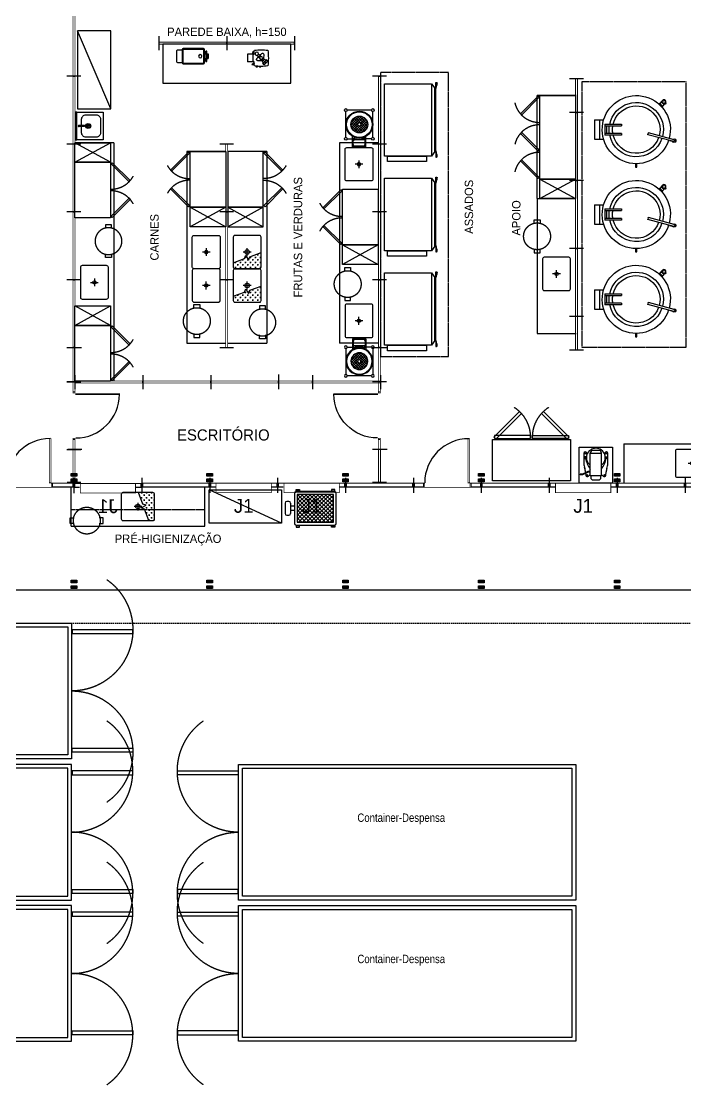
# Model space of a CAD drawing. Header units: millimetres. Extents: x -18806 to 201070, y -25046 to 92854.
# Drawn here: x -4263 to 7676, y 57665 to 76770 of the extents above; entities that cross this region are included whole.
import ezdxf
from ezdxf.enums import TextEntityAlignment as Align

# ---------------------------------------------------------------- set-up
doc = ezdxf.new("R2010")
doc.units = ezdxf.units.MM
doc.header["$LTSCALE"] = 50
for name, pattern in [('DASHED', [0.75, 0.5, -0.25]), ('HIDDEN', [0.375, 0.25, -0.125]), ('HIDDEN2', [0.1875, 0.125, -0.0625])]:
    doc.linetypes.add(name, pattern=pattern)
for name, color, linetype in [('LAYA', 8, 'Continuous'), ('LAYC', 4, 'Continuous'), ('PILARES', 5, 'Continuous'), ('SOB', 8, 'HIDDEN2'), ('TEXTO', 7, 'Continuous'), ('TEXTO_LEGENDA', 7, 'Continuous')]:
    doc.layers.add(name, color=color, linetype=linetype)
doc.styles.add('2', font='stylu.ttf', dxfattribs={"height": 0.35})
doc.styles.add('3', font='stylu.ttf', dxfattribs={"height": 0.6})
doc.styles.add('L1', font='txt', dxfattribs={"height": 0.18})
doc.styles.add('Técnica', font='technic_.ttf', dxfattribs={"height": 0.12})

# ---------------------------------------------------------------- blocks, each defined once
blk = doc.blocks.new('pilar')
for p, q in [((-0.05, 0.17), (0.05, 0.17)), ((-0.05, 0.12), (-0.05, 0.17)), ((0.05, 0.12), (-0.05, 0.12)), ((-0.05, 0.07), (0.05, 0.07)), ((-0.05, 0.02), (-0.05, 0.07)), ((0.05, 0.02), (-0.05, 0.02)), ((0.05, 0.17), (0.05, 0.12)), ((0.05, 0.07), (0.05, 0.02))]:
    blk.add_line(p, q)
for points in [[(0.05, 0.12), (-0.05, 0.12), (0.05, 0.17), (-0.05, 0.17)], [(0.05, 0.02), (-0.05, 0.02), (0.05, 0.07), (-0.05, 0.07)]]:
    blk.add_solid(points)
at = {"style": 'L1', "flags": 3}
blk.add_attdef('BLOCO', (0, -0.305), '', height=0.18, dxfattribs=at)
blk = doc.blocks.new('dp11')
at = {"color": 24}
for p, q in [((0, 0.09), (0, -0.18)), ((2.44, 0.09), (2.44, -0.18))]:
    blk.add_line(p, q, dxfattribs=at)
at = {"color": 7, "const_width": 0.014}
for points in [[(0.441, 0.793), (0.441, 0), (0.413, 0), (0.413, 0.793)], [(1.999, 0.793), (1.999, 0), (2.027, 0), (2.027, 0.793)], [(0.406, -0.007), (0.385, -0.007), (0.385, -0.083), (0.406, -0.083)], [(2.034, -0.007), (2.055, -0.007), (2.055, -0.083), (2.034, -0.083)]]:
    blk.add_lwpolyline(points, close=True, dxfattribs=at)
at = {"color": 3, "const_width": 0.014}
for points in [[(0.376, -0.007), (0, -0.007)], [(2.064, -0.007), (2.44, -0.007)]]:
    blk.add_lwpolyline(points, dxfattribs=at)
at = {"color": 170, "const_width": 0.026}
for points in [[(0.376, -0.077), (0.013, -0.077), (0.013, -0.016)], [(2.064, -0.077), (2.427, -0.077), (2.427, -0.016)]]:
    blk.add_lwpolyline(points, dxfattribs=at)
at = {"color": 7, "const_width": 0.014}
blk.add_lwpolyline([(0.406, -0.083), (2.034, -0.083)], dxfattribs=at)
at = {"color": 7}
for centre, start, end in [((0.427, 0), 0, 90), ((2.013, 0), 90, 180)]:
    blk.add_arc(centre, 0.793, start, end, dxfattribs=at)
at = {"style": 'L1', "flags": 3}
blk.add_attdef('BLOCO', (0, 0.915), '', height=0.18, dxfattribs=at)
blk = doc.blocks.new('j11')
at = {"color": 24}
for p, q in [((0, 0.09), (0, -0.18)), ((1.22, 0.09), (1.22, -0.18))]:
    blk.add_line(p, q, dxfattribs=at)
at = {"color": 3, "const_width": 0.014}
blk.add_lwpolyline([(0, -0.007), (1.22, -0.007)], dxfattribs=at)
at = {"color": 170, "const_width": 0.026}
for points in [[(0.013, -0.016), (0.013, -0.077), (0.105, -0.077)], [(1.115, -0.077), (1.207, -0.077), (1.207, -0.016)]]:
    blk.add_lwpolyline(points, dxfattribs=at)
at = {"color": 7, "const_width": 0.014}
blk.add_lwpolyline([(0.113, -0.016), (0.113, -0.177), (1.107, -0.177), (1.107, -0.016)], dxfattribs=at)
at = {"color": 7, "style": '2'}
blk.add_text('J1', height=0.25, dxfattribs=at).set_placement((0.61, -0.415), align=Align.MIDDLE)
at = {"style": 'L1', "flags": 3}
blk.add_attdef('BLOCO', (0, 0.199), '', height=0.18, dxfattribs=at)
blk = doc.blocks.new('f11')
at = {"color": 24}
for p, q in [((0, 0.09), (0, -0.18)), ((1.22, 0.09), (1.22, -0.18))]:
    blk.add_line(p, q, dxfattribs=at)
at = {"color": 3, "const_width": 0.014}
blk.add_lwpolyline([(0, -0.007), (1.22, -0.007)], dxfattribs=at)
at = {"color": 170, "const_width": 0.026}
blk.add_lwpolyline([(0.013, -0.016), (0.013, -0.077), (1.207, -0.077), (1.207, -0.016)], dxfattribs=at)
at = {"style": 'L1', "flags": 3}
blk.add_attdef('BLOCO', (0, 0.224), '', height=0.18, dxfattribs=at)
blk = doc.blocks.new('CAGLS300')
at = {"layer": 'LAYA'}
for p, q in [((-0.101, 0.566), (0.101, 0.566)), ((-0.101, 0.566), (-0.101, 0.265)), ((-0.071, 0.566), (-0.071, 0.265)), ((-0.071, 0.535), (0.071, 0.535)), ((0.071, 0.265), (0.071, 0.566)), ((0.101, 0.265), (0.101, 0.566)), ((-0.101, 0.265), (-0.071, 0.265)), ((0.071, 0.265), (0.101, 0.265)), ((0.612, 0.012), (0.673, 0.012)), ((0.673, 0.012), (0.673, -0.012)), ((0.673, -0.012), (0.612, -0.012)), ((0.181, -0.683), (0.056, -0.219)), ((0.061, -0.212), (0.083, -0.205)), ((0.215, -0.674), (0.091, -0.209)), ((-0.51, -0.461), (-0.47, -0.42)), ((-0.499, -0.496), (-0.499, -0.496)), ((-0.479, -0.528), (-0.478, -0.528)), ((-0.468, -0.538), (-0.478, -0.528)), ((-0.473, -0.418), (-0.431, -0.459)), ((-0.472, -0.415), (-0.461, -0.403)), ((-0.472, -0.418), (-0.423, -0.468)), ((-0.47, -0.42), (-0.47, -0.42)), ((-0.456, -0.526), (-0.468, -0.538)), ((-0.467, -0.515), (-0.465, -0.517)), ((-0.46, -0.521), (-0.466, -0.516)), ((-0.466, -0.516), (-0.456, -0.526)), ((-0.463, -0.508), (-0.423, -0.468)), ((-0.431, -0.459), (-0.427, -0.463)), ((-0.423, -0.468), (-0.42, -0.47)), ((-0.418, -0.47), (-0.406, -0.458)), ((-0.406, -0.456), (-0.406, -0.456)), ((0.195, -0.597), (0.215, -0.67))]:
    blk.add_line(p, q, dxfattribs=at)
for radius in [0.0373, 0.028]:
    blk.add_circle((-0.499, -0.496), radius, dxfattribs=at)
for centre, radius, start, end in [((0, 0), 0.488, 101.9253, 284.7297), ((0, 0), 0.426, 103.6775, 284.6907), ((0, -0.113), 0.601, 89.9993, 96.7414), ((0, -0.098), 0.525, 89.999, 97.722), ((0, -0.113), 0.601, 83.2586, 90.0007), ((0, -0.098), 0.525, 82.278, 90.001), ((0, 0), 0.488, 288.9662, 78.0747), ((0, 0), 0.426, 289.5397, 76.3225), ((0.062, -0.218), 0.00622, 106.1233, 195), ((0.085, -0.211), 0.00622, 15, 106.1233), ((-0.471, -0.417), 0.00186, 138.3665, 225), ((-0.419, -0.469), 0.00186, 225, 315), ((0.199, -0.68), 0.0311, 141.8699, 70.9442), ((0.198, -0.678), 0.018, 196.9749, 16.9749)]:
    blk.add_arc(centre, radius, start, end, dxfattribs=at)
at = {"layer": 'LAYC'}
for p, q in [((-0.174, 0.754), (0.174, 0.754)), ((-0.174, 0.754), (-0.174, 0.587)), ((-0.174, 0.661), (0.174, 0.661)), ((0.174, 0.754), (0.174, 0.585))]:
    blk.add_line(p, q, dxfattribs=at)
blk.add_arc((0, 0), 0.612, 288.1599, 284.7846, dxfattribs=at)
blk = doc.blocks.new('FCAPITAL_02')
at = {"layer": 'LAYA'}
for p, q in [((-1.043, 1.409), (-1.043, 1.409)), ((-1.018, 1.334), (-1.018, 1.416)), ((-1.018, 1.334), (-1.018, 1.416)), ((-1, 1.316), (-0.94, 1.4)), ((-1.013, 1.307), (-1.028, 1.322)), ((-1.013, 1.308), (-1.028, 1.322)), ((-1.02, 1.296), (-1.02, 0.2)), ((-1.008, 1.313), (-1.011, 1.316)), ((-1.008, 1.313), (-1.011, 1.316)), ((-1, 1.32), (-1, 1.32)), ((-1, 1.316), (-1, 1.316)), ((-1, 1.316), (-1, 0.18)), ((-1.013, 0.193), (-1.028, 0.178)), ((-1.013, 0.192), (-1.028, 0.178)), ((-1.043, 0.091), (-1.043, 0.091)), ((-1.018, 0.166), (-1.018, 0.084)), ((-1.018, 0.166), (-1.018, 0.084)), ((-1.008, 0.187), (-1.011, 0.184)), ((-1.008, 0.187), (-1.011, 0.184)), ((-0.94, 0.1), (-1, 0.18)), ((-1, 0.18), (-1, 0.18))]:
    blk.add_line(p, q, dxfattribs=at)
for centre, radius, start, end in [((-0.783, 1.41), 0.26, 180.3422, 199.6568), ((-0.783, 1.41), 0.26, 180.3429, 199.685), ((-1, 1.296), 0.02, 90, 180), ((-1, 1.3), 0.02, 144.216, 180), ((-0.992, 1.334), 0.026, 180, 225), ((-0.992, 1.334), 0.0261, 180, 225), ((-1.011, 1.31), 0.0065, 171.8699, 97.9259), ((-1.011, 1.31), 0.00637, 171.8699, 97.9259), ((-1.011, 1.31), 0.0039, 225, 45), ((-1.011, 1.31), 0.00377, 225, 45), ((-1, 1.3), 0.02, 90, 126.7078), ((-1, 0.2), 0.02, 180, 215.784), ((-1.011, 0.19), 0.0065, 262.0741, 188.1301), ((-1.011, 0.19), 0.00637, 262.0741, 188.1301), ((-1.011, 0.19), 0.0039, 315, 135), ((-1.011, 0.19), 0.00377, 315, 135), ((-0.783, 0.09), 0.26, 160.315, 179.6571), ((-0.783, 0.09), 0.26, 160.3432, 179.6578), ((-0.992, 0.166), 0.026, 135, 180), ((-0.992, 0.166), 0.0261, 135, 180), ((-1, 0.2), 0.02, 233.2922, 270)]:
    blk.add_arc(centre, radius, start, end, dxfattribs=at)
at = {"layer": 'LAYA', "extrusion": (0, 0, -1)}
blk.add_ellipse((-1.031, 1.413), major_axis=(-0.0126, -0.0042), ratio=0.470298, dxfattribs=at)
blk.add_ellipse((-1.021, 1.322), major_axis=(-0.00392, -0.00317), ratio=0.807402, start_param=3.480269, end_param=6.017986, dxfattribs=at)
at = {"layer": 'LAYA'}
blk.add_ellipse((-1.031, 0.087), major_axis=(-0.0126, 0.0042), ratio=0.470298, dxfattribs=at)
blk.add_ellipse((-1.021, 0.178), major_axis=(-0.00392, 0.00317), ratio=0.807402, start_param=3.480269, end_param=6.017986, dxfattribs=at)
for points, knots in [([(-1.043, 1.409), (-1.044, 1.411), (-1.039, 1.416), (-1.024, 1.422), (-1.015, 1.417), (-1.027, 1.406), (-1.042, 1.404), (-1.043, 1.409)], [0, 0, 0, 0, 1.509909, 1.509909, 3.946861, 3.946861, 6.283185, 6.283185, 6.283185, 6.283185]), ([(-1.043, 1.409), (-1.044, 1.412), (-1.038, 1.417), (-1.023, 1.421), (-1.017, 1.419), (-1.02, 1.411), (-1.028, 1.406), (-1.039, 1.405), (-1.043, 1.407), (-1.043, 1.409)], [0, 0, 0, 0, 1.736598, 1.736598, 3.473195, 3.473195, 5.209793, 5.209793, 6.283185, 6.283185, 6.283185, 6.283185]), ([(-1.016, 1.323), (-1.016, 1.321), (-1.017, 1.318), (-1.021, 1.317), (-1.022, 1.317), (-1.023, 1.317)], [0.566228, 0.566228, 0.566228, 0.566228, 1.894759, 1.894759, 2.700855, 2.700855, 2.700855, 2.700855]), ([(-1.016, 1.323), (-1.016, 1.321), (-1.017, 1.318), (-1.021, 1.317), (-1.022, 1.317), (-1.023, 1.318)], [0.503032, 0.503032, 0.503032, 0.503032, 1.962115, 1.962115, 2.77188, 2.77188, 2.77188, 2.77188]), ([(-1.043, 0.091), (-1.044, 0.089), (-1.039, 0.084), (-1.024, 0.078), (-1.015, 0.083), (-1.027, 0.094), (-1.042, 0.096), (-1.043, 0.091)], [0, 0, 0, 0, 1.509909, 1.509909, 3.946861, 3.946861, 6.283185, 6.283185, 6.283185, 6.283185]), ([(-1.043, 0.091), (-1.044, 0.088), (-1.038, 0.083), (-1.023, 0.079), (-1.017, 0.081), (-1.02, 0.089), (-1.028, 0.094), (-1.039, 0.095), (-1.043, 0.093), (-1.043, 0.091)], [0, 0, 0, 0, 1.736598, 1.736598, 3.473195, 3.473195, 5.209793, 5.209793, 6.283185, 6.283185, 6.283185, 6.283185]), ([(-1.016, 0.177), (-1.016, 0.179), (-1.017, 0.182), (-1.021, 0.183), (-1.022, 0.183), (-1.023, 0.183)], [0.566228, 0.566228, 0.566228, 0.566228, 1.894759, 1.894759, 2.700855, 2.700855, 2.700855, 2.700855]), ([(-1.016, 0.177), (-1.016, 0.179), (-1.017, 0.182), (-1.021, 0.183), (-1.022, 0.183), (-1.023, 0.182)], [0.503032, 0.503032, 0.503032, 0.503032, 1.962115, 1.962115, 2.77188, 2.77188, 2.77188, 2.77188])]:
    blk.add_open_spline(points, degree=3, knots=knots, dxfattribs=at)
at = {"layer": 'LAYC'}
for points in [[(-0.94, 1.4), (-0.1, 1.4), (-0.1, 0.1), (-0.94, 0.1)], [(-0.85, 1.5), (-0.15, 1.5), (-0.15, 1.4), (-0.85, 1.4)]]:
    blk.add_lwpolyline(points, close=True, dxfattribs=at)
blk = doc.blocks.new('MDB')
at = {"layer": 'LAYA'}
for p, q in [((0.012, 0.497), (-0.144, 0.335)), ((-0.039, 0.49), (-0.139, 0.386)), ((0.05, 0.491), (-0.136, 0.297)), ((-0.131, 0.408), (0.074, 0.21)), ((0.082, 0.477), (-0.122, 0.267)), ((-0.114, 0.436), (-0.026, 0.352)), ((-0.092, 0.46), (-0.007, 0.378)), ((0.129, 0.435), (-0.078, 0.221)), ((-0.066, 0.478), (0.142, 0.277)), ((0.146, 0.407), (-0.049, 0.205)), ((-0.034, 0.491), (0.154, 0.31)), ((0.006, 0.497), (0.158, 0.35)), ((0.108, 0.459), (0.024, 0.372)), ((0.063, 0.486), (0.146, 0.406)), ((-0.144, 0.333), (-0.001, 0.195)), ((-0.141, 0.375), (0.041, 0.198)), ((-0.123, 0.269), (-0.065, 0.213)), ((-0.018, 0.329), (-0.102, 0.241)), ((0.156, 0.372), (-0.014, 0.196)), ((0.007, 0.32), (0.102, 0.228)), ((0.157, 0.327), (0.031, 0.196)), ((0.032, 0.339), (0.124, 0.25)), ((-0.1, 0.082), (-0.115, 0.082)), ((-0.1, 0.065), (-0.115, 0.065)), ((-0.109, -0.038), (-0.109, 0.065)), ((-0.103, -0.038), (-0.103, 0.065)), ((-0.1, 0.097), (-0.1, 0.055)), ((-0.098, 0.055), (-0.1, 0.055)), ((-0.098, 0.097), (-0.098, 0.055)), ((0.103, 0.077), (-0.097, 0.077)), ((0.103, 0.071), (-0.097, 0.071)), ((-0.085, 0.122), (-0.085, 0.1)), ((0.093, 0.12), (0.093, 0.103)), ((0.103, 0.099), (0.103, 0.056)), ((0.105, 0.056), (0.103, 0.056)), ((0.105, 0.099), (0.105, 0.056)), ((0.122, 0.082), (0.105, 0.082)), ((0.123, 0.065), (0.105, 0.065)), ((0.11, -0.038), (0.11, 0.065)), ((0.116, -0.038), (0.116, 0.065)), ((-0.115, -0.015), (-0.109, -0.015)), ((-0.109, -0.032), (-0.115, -0.032)), ((-0.103, -0.015), (-0.102, -0.015)), ((-0.102, -0.032), (-0.103, -0.032)), ((-0.099, -0.03), (-0.099, -0.017)), ((0.104, -0.044), (-0.097, -0.044)), ((0.104, -0.05), (-0.097, -0.05)), ((0.107, -0.028), (0.106, -0.016)), ((0.11, -0.013), (0.109, -0.013)), ((0.109, -0.03), (0.11, -0.03)), ((0.122, -0.013), (0.116, -0.013)), ((0.116, -0.03), (0.122, -0.03))]:
    blk.add_line(p, q, dxfattribs=at)
for centre, radius in [((0.007, 0.346), 0.23), ((0.007, 0.346), 0.151), ((0.004, 0.35), 0.0303)]:
    blk.add_circle(centre, radius, dxfattribs=at)
for centre, radius, start, end in [((-0.094, 0.097), 0.00605, 69.1659, 180.4896), ((-0.094, 0.097), 0.00363, 69.1659, 180.4896), ((0.001, 0.346), 0.263, 249.1659, 291.8133), ((0.001, 0.346), 0.26, 249.1659, 291.8133), ((0.099, 0.099), 0.00605, 0.4896, 111.8133), ((0.099, 0.099), 0.00605, 0.4896, 111.8133), ((0.099, 0.099), 0.00363, 0.4896, 111.8133), ((-0.097, -0.038), 0.0121, 180.4896, 270), ((-0.097, -0.038), 0.0061, 180.4896, 270), ((-0.102, -0.017), 0.00242, 0.4896, 90.4896), ((-0.102, -0.03), 0.00242, 270.4896, 0.4896), ((0.104, -0.038), 0.0121, 270, 0.4896), ((0.104, -0.038), 0.0061, 270, 0.4896), ((0.109, -0.016), 0.00242, 90.4896, 180.4896), ((0.109, -0.028), 0.00242, 180.4896, 270.4896)]:
    blk.add_arc(centre, radius, start, end, dxfattribs=at)
at = {"layer": 'LAYC'}
for p, q in [((-0.237, 0.117), (-0.237, 0.582)), ((0.225, 0.607), (-0.212, 0.607)), ((0.25, 0.117), (0.25, 0.582)), ((-0.212, 0.092), (-0.117, 0.092)), ((0.225, 0.092), (0.125, 0.092)), ((0.125, -0.059), (-0.117, -0.059))]:
    blk.add_line(p, q, dxfattribs=at)
at = {"layer": 'LAYC', "color": 8}
for p, q in [((-0.117, -0.059), (-0.117, 0.138)), ((-0.115, -0.059), (-0.115, 0.137)), ((0.123, -0.059), (0.123, 0.133)), ((0.125, -0.059), (0.125, 0.134)), ((0.125, -0.059), (0.125, 0.134))]:
    blk.add_line(p, q, dxfattribs=at)
at = {"layer": 'LAYC'}
for centre, radius in [((-0.237, 0.607), 0.025), ((0.007, 0.346), 0.242), ((0.25, 0.607), 0.025), ((-0.237, 0.092), 0.025), ((0.25, 0.092), 0.025)]:
    blk.add_circle(centre, radius, dxfattribs=at)
blk = doc.blocks.new('60')
at = {"layer": 'LAYA'}
for p, q in [((-0.07, -0.35), (0.07, -0.35)), ((0, -0.42), (0, -0.28))]:
    blk.add_line(p, q, dxfattribs=at)
blk.add_circle((0, -0.35), 0.03, dxfattribs=at)
at = {"layer": 'LAYC'}
blk.add_lwpolyline([(-0.27, -0.6), (0.27, -0.6, 0.414214), (0.3, -0.57), (0.3, -0.13, 0.414214), (0.27, -0.1), (-0.27, -0.1, 0.414214), (-0.3, -0.13), (-0.3, -0.57, 0.414214)], format="xyb", close=True, dxfattribs=at)
blk = doc.blocks.new('60-E')
at = {"layer": 'LAYA'}
h = blk.add_hatch(dxfattribs=at)
h.set_pattern_fill('CROSS', color=256, scale=0.18, style=0)
h.set_pattern_definition([(0, (-1.060104, -0.35), (0.045, 0.045), [0.0225, -0.0675]), (90, (-1.048854, -0.36125), (-0.045, 0.045), [0.0225, -0.0675])])
h.paths.add_polyline_path([(-0.146, -0.374), (-0.058, -0.326), (-0.119, -0.304), (-0.193, -0.1), (-0.282, -0.1, 0.414214), (-0.312, -0.13), (-0.312, -0.57, 0.414214), (-0.282, -0.6), (-0.011, -0.6), (-0.085, -0.396)])
at = {"layer": 'LAYA', "linetype": 'Continuous'}
for p, q in [((-0.07, -0.35), (0.07, -0.35)), ((0, -0.42), (0, -0.28))]:
    blk.add_line(p, q, dxfattribs=at)
at = {"layer": 'LAYA'}
blk.add_lwpolyline([(-0.193, -0.1), (-0.119, -0.304), (-0.058, -0.326), (-0.146, -0.374), (-0.085, -0.396), (-0.011, -0.6)], dxfattribs=at)
blk.add_circle((0, -0.35), 0.04, dxfattribs=at)
at = {"layer": 'LAYC'}
blk.add_lwpolyline([(-0.27, -0.6), (0.27, -0.6, 0.414214), (0.3, -0.57), (0.3, -0.13, 0.414214), (0.27, -0.1), (-0.27, -0.1, 0.414214), (-0.3, -0.13), (-0.3, -0.57, 0.414214)], format="xyb", close=True, dxfattribs=at)
blk = doc.blocks.new('Car80li')
at = {"layer": 'SOB'}
for points in [[(-0.225, 0.053), (-0.296, 0.053), (-0.296, -0.053), (-0.225, -0.053)], [(0.225, 0.053), (0.296, 0.053), (0.296, -0.053), (0.225, -0.053)]]:
    blk.add_lwpolyline(points, dxfattribs=at)
blk.add_circle((0, 0), 0.241, dxfattribs=at)
blk = doc.blocks.new('if11')
at = {"color": 24}
for p, q in [((0, -0.125), (0, 0.125)), ((1.22, -0.125), (1.22, 0.125))]:
    blk.add_line(p, q, dxfattribs=at)
at = {"color": 3, "const_width": 0.014}
blk.add_lwpolyline([(1.22, 0.018), (0, 0.018)], dxfattribs=at)
at = {"color": 24, "const_width": 0.014}
blk.add_lwpolyline([(0.007, 0.008), (0.007, -0.018), (1.213, -0.018), (1.213, 0.011)], dxfattribs=at)
at = {"style": 'L1', "flags": 3}
blk.add_attdef('BLOCO', (0, 0.305), '', height=0.18, dxfattribs=at)
blk = doc.blocks.new('Lav')
at = {"layer": 'LAYA'}
for p, q in [((-0.03, -0.24), (0.03, -0.24)), ((0, -0.27), (0, -0.21))]:
    blk.add_line(p, q, dxfattribs=at)
blk.add_lwpolyline([(0.007, -0.12), (0.123, -0.12, -0.414214), (0.2, -0.197), (0.2, -0.383, -0.414214), (0.123, -0.46), (-0.123, -0.46, -0.414214), (-0.2, -0.383), (-0.2, -0.197, -0.414214), (-0.123, -0.12), (-0.007, -0.12)], format="xyb", dxfattribs=at)
blk.add_lwpolyline([(-0.006, -0.17, 1), (0.006, -0.17), (0.006, -0.07, 1), (-0.006, -0.07)], format="xyb", close=True, dxfattribs=at)
for radius in [0.045, 0.03]:
    blk.add_circle((0, -0.24), radius, dxfattribs=at)
blk.add_arc((0, -0.07), 0.011, 303.0557, 236.9443, dxfattribs=at)
at = {"layer": 'LAYC'}
for points in [[(-0.25, -0.035), (0.25, -0.035), (0.25, -0.01), (-0.25, -0.01)], [(-0.25, -0.51), (-0.25, -0.01), (0.25, -0.01), (0.25, -0.51)]]:
    blk.add_lwpolyline(points, close=True, dxfattribs=at)
blk = doc.blocks.new('BATEDEIRA_20')
at = {"layer": 'LAYA'}
for p, q in [((0.119, -0.14), (0.114, -0.203)), ((0.208, -0.127), (0.198, -0.137)), ((0.208, -0.127), (0.198, -0.137)), ((0.198, -0.137), (0.198, -0.144)), ((0.208, -0.098), (0.208, -0.127)), ((0.352, -0.06), (0.246, -0.06)), ((0.391, -0.127), (0.391, -0.098)), ((0.4, -0.137), (0.391, -0.127)), ((0.391, -0.127), (0.4, -0.137)), ((0.4, -0.144), (0.4, -0.137)), ((0.44, -0.199), (0.536, -0.151)), ((0.442, -0.209), (0.539, -0.161)), ((0.482, -0.178), (0.479, -0.14)), ((0.484, -0.203), (0.482, -0.178)), ((0.484, -0.203), (0.483, -0.189)), ((0.536, -0.151), (0.578, -0.151)), ((0.539, -0.161), (0.536, -0.151)), ((0.539, -0.161), (0.578, -0.161)), ((0.578, -0.161), (0.578, -0.151)), ((0.082, -0.372), (0.082, -0.534)), ((0.103, -0.262), (0.095, -0.289)), ((0.4, -0.199), (0.44, -0.199)), ((0.4, -0.209), (0.442, -0.209)), ((0.442, -0.209), (0.44, -0.199)), ((0.504, -0.289), (0.496, -0.262)), ((0.496, -0.262), (0.504, -0.289)), ((0.516, -0.534), (0.516, -0.372)), ((0.135, -0.539), (0.139, -0.513)), ((0.139, -0.513), (0.135, -0.539)), ((0.4, -0.541), (0.198, -0.541)), ((0.459, -0.513), (0.463, -0.539)), ((0.459, -0.513), (0.463, -0.539))]:
    blk.add_line(p, q, dxfattribs=at)
for points in [[(0.131, -0.474), (0.102, -0.474), (0.102, -0.445), (0.131, -0.445)], [(0.468, -0.474), (0.497, -0.474), (0.497, -0.445), (0.468, -0.445)]]:
    blk.add_lwpolyline(points, close=True, dxfattribs=at)
for centre in [(0.145, -0.144), (0.453, -0.144), (0.109, -0.534), (0.489, -0.534)]:
    blk.add_circle(centre, 0.00963, dxfattribs=at)
for centre, radius, start, end in [((0.145, -0.144), 0.0266, 40.1184, 170.4727), ((0.202, -0.096), 0.0481, 220.1184, 264.673), ((0.246, -0.098), 0.0385, 90, 180), ((0.352, -0.098), 0.0385, 0, 90), ((0.396, -0.096), 0.0481, 275.327, 319.8816), ((0.453, -0.144), 0.0266, 9.5273, 139.8816), ((0.371, -0.372), 0.289, 163.3008, 180), ((-0.174, -0.179), 0.289, 343.3008, 355.2364), ((-0.174, -0.179), 0.289, 343.3008, 355.2364), ((0.613, -0.559), 0.515, 143.716, 167.2529), ((0.299, -0.459), 0.169, 126.8699, 53.1301), ((-0.015, -0.559), 0.515, 12.7471, 36.284), ((0.772, -0.179), 0.289, 184.7636, 196.6992), ((0.227, -0.372), 0.289, 0, 16.6992), ((0.109, -0.534), 0.0265, 180, 350.356), ((0.109, -0.534), 0.0265, 180, 350.356), ((0.299, -0.459), 0.169, 198.5688, 341.4312), ((0.489, -0.534), 0.0265, 189.644, 0), ((0.489, -0.534), 0.0265, 189.644, 0)]:
    blk.add_arc(centre, radius, start, end, dxfattribs=at)
at = {"layer": 'LAYC'}
for p, q in [((0.198, -0.137), (0.198, -0.541)), ((0.4, -0.137), (0.198, -0.137)), ((0.4, -0.137), (0.4, -0.541)), ((0.246, -0.589), (0.352, -0.589))]:
    blk.add_line(p, q, dxfattribs=at)
blk.add_lwpolyline([(0, 0), (0.6, 0), (0.6, -0.65), (0, -0.65)], close=True, dxfattribs=at)
for centre, start, end in [((0.246, -0.541), 180, 270), ((0.352, -0.541), 270, 0)]:
    blk.add_arc(centre, 0.0481, start, end, dxfattribs=at)
blk = doc.blocks.new('RV-4')
at = {"layer": 'LAYA', "linetype": 'DASHED', "ltscale": 0.25}
for points in [[(0.11, -0.803), (0.569, -1.263), (0.534, -1.298), (0.075, -0.839)], [(1.39, -0.803), (0.931, -1.263), (0.966, -1.298), (1.425, -0.839)]]:
    blk.add_lwpolyline(points, close=True, dxfattribs=at)
for centre, start, end in [((0.11, -0.839), 301.8737, 2.25), ((1.39, -0.839), 177.75, 238.1263)]:
    blk.add_arc(centre, 0.625, start, end, dxfattribs=at)
at = {"layer": 'LAYC'}
for p, q in [((0.132, -0.814), (0.132, -0.794)), ((0.688, -0.814), (0.688, -0.794)), ((0.812, -0.814), (0.812, -0.794)), ((1.368, -0.814), (1.368, -0.794))]:
    blk.add_line(p, q, dxfattribs=at)
for points in [[(0.05, -0.794), (0.05, -0.054), (1.45, -0.054), (1.45, -0.794)], [(0.085, -0.814), (0.735, -0.814), (0.735, -0.864), (0.085, -0.864)], [(1.415, -0.814), (0.765, -0.814), (0.765, -0.864), (1.415, -0.864)]]:
    blk.add_lwpolyline(points, close=True, dxfattribs=at)
blk = doc.blocks.new('BAL300')
at = {"layer": 'LAYA'}
h = blk.add_hatch(dxfattribs=at)
h.set_pattern_fill('ANSI37', color=256, scale=0.4, style=0)
h.set_pattern_definition([(45, (-167.17272, -98.54096), (-0.035355339, 0.035355339), []), (135, (-167.17272, -98.54096), (-0.035355339, -0.035355339), [])])
h.paths.add_polyline_path([(0.25, -0.917), (0.25, -0.267), (-0.25, -0.267), (-0.25, -0.917)])
for points in [[(-0.315, -0.245), (-0.34, -0.245), (-0.34, -0.305), (-0.315, -0.305)], [(0.315, -0.245), (0.34, -0.245), (0.34, -0.305), (0.315, -0.305)], [(-0.315, -0.939), (-0.34, -0.939), (-0.34, -0.879), (-0.315, -0.879)], [(0.315, -0.939), (0.34, -0.939), (0.34, -0.879), (0.315, -0.879)]]:
    blk.add_lwpolyline(points, close=True)
for p, q in [((0.25, -0.267), (-0.25, -0.267)), ((-0.25, -0.267), (-0.25, -0.917)), ((0.25, -0.917), (0.25, -0.267)), ((-0.25, -0.917), (0.25, -0.917))]:
    blk.add_line(p, q, dxfattribs=at)
at = {"layer": 'LAYC'}
for p, q in [((-0.125, -0.077), (-0.125, -0.117)), ((0.095, -0.047), (-0.095, -0.047)), ((0.095, -0.147), (-0.095, -0.147)), ((-0.04, -0.217), (-0.04, -0.147)), ((-0.039, -0.217), (-0.039, -0.147)), ((0.039, -0.217), (0.039, -0.147)), ((0.04, -0.217), (0.04, -0.147)), ((0.125, -0.117), (0.125, -0.077)), ((-0.3, -0.247), (-0.3, -0.937)), ((0.27, -0.217), (-0.27, -0.217)), ((0.3, -0.937), (0.3, -0.247)), ((-0.27, -0.967), (0.27, -0.967))]:
    blk.add_line(p, q, dxfattribs=at)
for centre, start, end in [((-0.095, -0.077), 90, 180), ((-0.095, -0.117), 180, 270), ((0.095, -0.077), 0, 90), ((0.095, -0.117), 270, 0), ((-0.27, -0.247), 90, 180), ((0.27, -0.247), 0, 90), ((-0.27, -0.937), 180, 270), ((0.27, -0.937), 270, 0)]:
    blk.add_arc(centre, 0.03, start, end, dxfattribs=at)
blk = doc.blocks.new('ip1e1')
at = {"color": 24}
for p, q in [((0, -0.125), (0, 0.125)), ((1.22, -0.125), (1.22, 0.125))]:
    blk.add_line(p, q, dxfattribs=at)
at = {"color": 220, "const_width": 0.014}
blk.add_lwpolyline([(0.233, 0.818), (0.233, 0.032), (0.217, 0.032), (0.217, 0.818)], close=True, dxfattribs=at)
at = {"color": 3, "const_width": 0.014}
for points in [[(0, 0.018), (0.174, 0.018)], [(1.046, 0.018), (1.22, 0.018)]]:
    blk.add_lwpolyline(points, dxfattribs=at)
at = {"color": 24, "const_width": 0.014}
for points in [[(0.174, -0.018), (0.007, -0.018), (0.007, 0.008)], [(1.213, 0.011), (1.213, -0.018)], [(1.213, -0.018), (1.046, -0.018)]]:
    blk.add_lwpolyline(points, dxfattribs=at)
at = {"color": 7, "const_width": 0.014}
for points in [[(0.203, 0.018), (0.203, -0.018), (0.182, -0.018), (0.182, 0.018)], [(1.017, 0.018), (1.017, -0.018), (1.038, -0.018), (1.038, 0.018)]]:
    blk.add_lwpolyline(points, close=True, dxfattribs=at)
at = {"color": 220}
blk.add_arc((0.225, 0.032), 0.786, 0, 90, dxfattribs=at)
at = {"style": 'L1', "flags": 3}
blk.add_attdef('BLOCO', (0, 0.915), '', height=0.18, dxfattribs=at)
blk = doc.blocks.new('p1d1')
at = {"color": 24}
for p, q in [((0, 0.09), (0, -0.18)), ((1.22, 0.09), (1.22, -0.18))]:
    blk.add_line(p, q, dxfattribs=at)
at = {"color": 40, "const_width": 0.014}
blk.add_lwpolyline([(0.982, 0.793), (0.982, 0), (1.01, 0), (1.01, 0.793)], close=True, dxfattribs=at)
at = {"color": 3, "const_width": 0.014}
for points in [[(0, -0.007), (0.173, -0.007)], [(1.047, -0.007), (1.22, -0.007)]]:
    blk.add_lwpolyline(points, dxfattribs=at)
at = {"color": 170, "const_width": 0.026}
for points in [[(0.013, -0.016), (0.013, -0.077), (0.173, -0.077)], [(1.047, -0.077), (1.207, -0.077), (1.207, -0.016)]]:
    blk.add_lwpolyline(points, dxfattribs=at)
at = {"color": 7, "const_width": 0.014}
for points in [[(0.203, -0.007), (0.182, -0.007), (0.182, -0.083), (0.203, -0.083)], [(1.017, -0.007), (1.038, -0.007), (1.038, -0.083), (1.017, -0.083)]]:
    blk.add_lwpolyline(points, close=True, dxfattribs=at)
blk.add_lwpolyline([(0.203, -0.083), (1.017, -0.083)], dxfattribs=at)
at = {"color": 40}
blk.add_arc((0.996, 0), 0.793, 90, 180, dxfattribs=at)
at = {"style": 'L1', "flags": 3}
blk.add_attdef('BLOCO', (0, 0.915), '', height=0.18, dxfattribs=at)
blk = doc.blocks.new('MMC')
at = {"layer": 'LAYA'}
for p, q in [((-0.256, -0.175), (-0.276, -0.175)), ((-0.276, -0.175), (-0.276, -0.26)), ((-0.256, -0.175), (-0.256, -0.125)), ((-0.256, -0.125), (-0.236, -0.125)), ((-0.256, -0.175), (-0.256, -0.26)), ((-0.236, -0.175), (-0.236, -0.125)), ((-0.236, -0.175), (-0.236, -0.26)), ((-0.206, -0.175), (-0.236, -0.175)), ((0.169, -0.09), (-0.191, -0.09)), ((-0.191, -0.09), (-0.191, -0.345)), ((0.169, -0.345), (0.169, -0.09)), ((0.269, -0.1), (0.184, -0.1)), ((0.284, -0.32), (0.284, -0.115)), ((-0.256, -0.26), (-0.276, -0.26)), ((-0.256, -0.31), (-0.256, -0.26)), ((-0.236, -0.31), (-0.256, -0.31)), ((-0.236, -0.31), (-0.236, -0.26)), ((-0.206, -0.26), (-0.236, -0.26)), ((-0.191, -0.345), (0.169, -0.345)), ((0.184, -0.335), (0.269, -0.335))]:
    blk.add_line(p, q, dxfattribs=at)
blk.add_circle((-0.136, -0.218), 0.03, dxfattribs=at)
for centre, start, end in [((0.269, -0.115), 0, 90), ((0.269, -0.32), 270, 0)]:
    blk.add_arc(centre, 0.015, start, end, dxfattribs=at)
at = {"layer": 'LAYC'}
for p, q in [((-0.206, -0.095), (-0.206, -0.175)), ((-0.206, -0.175), (-0.206, -0.26)), ((0.164, -0.075), (-0.186, -0.075)), ((0.184, -0.34), (0.184, -0.095)), ((-0.206, -0.26), (-0.206, -0.34)), ((-0.186, -0.36), (0.164, -0.36))]:
    blk.add_line(p, q, dxfattribs=at)
for centre, start, end in [((-0.186, -0.095), 90, 180), ((0.164, -0.095), 0, 90), ((-0.186, -0.34), 180, 270), ((0.164, -0.34), 270, 0)]:
    blk.add_arc(centre, 0.02, start, end, dxfattribs=at)
blk = doc.blocks.new('ROBOT_COUPE')
at = {"layer": 'LAYA'}
for p, q in [((-0.055, -0.184), (-0.051, -0.258)), ((0.072, -0.262), (-0.021, -0.169)), ((0.039, -0.182), (0.007, -0.191)), ((0.113, -0.125), (0.122, -0.125)), ((0.113, -0.13), (0.122, -0.13)), ((0.136, -0.142), (0.138, -0.156)), ((0.137, -0.157), (0.139, -0.167)), ((0.138, -0.18), (0.234, -0.18)), ((0.141, -0.142), (0.143, -0.156)), ((0.142, -0.18), (0.142, -0.32)), ((0.145, -0.156), (0.146, -0.166)), ((0.234, -0.18), (0.234, -0.32)), ((-0.101, -0.278), (-0.129, -0.306)), ((-0.129, -0.306), (-0.065, -0.37)), ((-0.123, -0.312), (-0.095, -0.284)), ((-0.122, -0.314), (-0.093, -0.285)), ((-0.089, -0.289), (-0.101, -0.278)), ((-0.099, -0.295), (-0.058, -0.271)), ((-0.077, -0.317), (-0.099, -0.295)), ((-0.089, -0.328), (-0.029, -0.269)), ((-0.089, -0.328), (-0.088, -0.33)), ((-0.088, -0.33), (-0.028, -0.27)), ((-0.054, -0.339), (-0.076, -0.318)), ((-0.073, -0.363), (-0.044, -0.334)), ((-0.071, -0.364), (-0.043, -0.336)), ((-0.065, -0.37), (-0.037, -0.342)), ((-0.058, -0.271), (-0.037, -0.249)), ((-0.054, -0.339), (-0.03, -0.299)), ((-0.037, -0.342), (-0.049, -0.33)), ((-0.03, -0.299), (-0.008, -0.277)), ((0.056, -0.296), (-0.018, -0.292)), ((-0.01, -0.223), (0.002, -0.211)), ((0.03, -0.239), (0.002, -0.211)), ((0.01, -0.23), (0.013, -0.226)), ((0.011, -0.231), (0.014, -0.228)), ((0.013, -0.226), (0.014, -0.228)), ((0.018, -0.251), (0.03, -0.239)), ((0.059, -0.202), (0.05, -0.234)), ((0.116, -0.357), (0.115, -0.357)), ((0.118, -0.345), (0.116, -0.345)), ((0.116, -0.348), (0.116, -0.362)), ((0.116, -0.349), (0.116, -0.349)), ((0.116, -0.362), (0.118, -0.362)), ((0.118, -0.338), (0.128, -0.338)), ((0.118, -0.368), (0.118, -0.338)), ((0.118, -0.362), (0.118, -0.345)), ((0.118, -0.349), (0.118, -0.349)), ((0.118, -0.357), (0.118, -0.357)), ((0.157, -0.368), (0.118, -0.368)), ((0.128, -0.338), (0.128, -0.362)), ((0.129, -0.349), (0.128, -0.349)), ((0.129, -0.357), (0.128, -0.357)), ((0.151, -0.362), (0.128, -0.362)), ((0.129, -0.346), (0.13, -0.345)), ((0.129, -0.346), (0.13, -0.347)), ((0.129, -0.346), (0.129, -0.361)), ((0.129, -0.348), (0.13, -0.347)), ((0.129, -0.355), (0.13, -0.356)), ((0.129, -0.357), (0.13, -0.356)), ((0.129, -0.361), (0.13, -0.362)), ((0.137, -0.345), (0.13, -0.345)), ((0.13, -0.347), (0.137, -0.347)), ((0.13, -0.356), (0.137, -0.356)), ((0.13, -0.362), (0.137, -0.362)), ((0.138, -0.346), (0.137, -0.345)), ((0.138, -0.346), (0.137, -0.347)), ((0.138, -0.348), (0.137, -0.347)), ((0.138, -0.355), (0.137, -0.356)), ((0.138, -0.357), (0.137, -0.356)), ((0.138, -0.361), (0.137, -0.362)), ((0.138, -0.32), (0.234, -0.32)), ((0.138, -0.361), (0.138, -0.346)), ((0.14, -0.349), (0.138, -0.349)), ((0.14, -0.357), (0.138, -0.357)), ((0.14, -0.349), (0.14, -0.357)), ((-0.004, -0.4), (-0.004, -0.404)), ((0.026, -0.404), (-0.004, -0.404)), ((-0.002, -0.404), (-0.001, -0.408)), ((0.022, -0.408), (-0.001, -0.408)), ((0.024, -0.404), (0.022, -0.408)), ((0.026, -0.399), (0.026, -0.404)), ((0.056, -0.397), (0.056, -0.404)), ((0.086, -0.404), (0.056, -0.404)), ((0.058, -0.404), (0.059, -0.408)), ((0.082, -0.408), (0.059, -0.408)), ((0.084, -0.404), (0.082, -0.408)), ((0.086, -0.394), (0.086, -0.404))]:
    blk.add_line(p, q, dxfattribs=at)
for centre, radius in [((0.068, -0.173), 0.03), ((-0.009, -0.25), 0.0275)]:
    blk.add_circle(centre, radius, dxfattribs=at)
for centre, radius, start, end in [((-0.035, -0.183), 0.02, 45, 183.0065), ((0.001, -0.192), 0.00525, 315, 135), ((0.122, -0.145), 0.02, 8.3052, 90), ((0.122, -0.145), 0.015, 8.3052, 90), ((0.142, -0.163), 0.00704, 67.5442, 129.0663), ((0.142, -0.162), 0.00646, 240.017, 316.5935), ((-0.017, -0.257), 0.0348, 181.5482, 189.9759), ((-0.017, -0.257), 0.0348, 260.0241, 268.4518), ((0.049, -0.239), 0.00525, 315, 135), ((0.057, -0.276), 0.02, 266.9935, 45), ((0.151, -0.368), 0.00615, 0, 90)]:
    blk.add_arc(centre, radius, start, end, dxfattribs=at)
at = {"layer": 'LAYC'}
for p, q in [((0.138, -0.18), (0.118, -0.18)), ((0.138, -0.18), (0.138, -0.32)), ((0.118, -0.32), (0.138, -0.32))]:
    blk.add_line(p, q, dxfattribs=at)
for centre, radius, start, end in [((0.846, -0.25), 0.985, 171.8288, 188.1712), ((-0.009, -0.825), 0.725, 80.4727, 99.5273), ((-0.864, -0.25), 0.985, 4.0752, 8.1712), ((-0.864, -0.25), 0.985, 351.8288, 355.9248), ((-0.009, 0.325), 0.725, 260.4727, 279.5273)]:
    blk.add_arc(centre, radius, start, end, dxfattribs=at)
blk = doc.blocks.new('CONTAINER')
at = {"layer": 'LAYC'}
for points in [[(0, -6.058), (2.438, -6.058), (2.438, 0), (0, 0)], [(0.119, -6.068), (0.188, -6.068), (0.188, -7.158), (0.119, -7.158)], [(2.319, -6.068), (2.25, -6.068), (2.25, -7.158), (2.319, -7.158)]]:
    blk.add_lwpolyline(points, close=True, dxfattribs=at)
for centre in [(0.119, -6.063), (2.319, -6.063)]:
    blk.add_circle(centre, 0.00323, dxfattribs=at)
at = {"layer": 'SOB'}
blk.add_lwpolyline([(0.069, -5.989), (2.369, -5.989), (2.369, -0.069), (0.069, -0.069)], close=True, dxfattribs=at)
for centre, start, end in [((0.119, -6.058), 215.2133, 0), ((2.319, -6.058), 180, 324.7867)]:
    blk.add_arc(centre, 1.1, start, end, dxfattribs=at)
blk = doc.blocks.new('A$C3B976D25')
at = {"layer": 'LAYC', "xscale": -1, "rotation": 90}
blk.add_blockref('CONTAINER', (0, 0), dxfattribs=at)
at = {"layer": 'LAYC', "rotation": 90}
for p in [(0, -4.976), (0, -7.514)]:
    blk.add_blockref('CONTAINER', p, dxfattribs=at)
at = {"layer": 'TEXTO', "char_height": 0.15, "width": 5.97852, "attachment_point": 2, "style": 'Técnica'}
for insert in [(3.134, -0.883), (3.134, -3.421), (3.134, -5.959)]:
    blk.add_mtext('Container refrigerado', dxfattribs=dict(at, insert=insert))
blk = doc.blocks.new('Rh3mac')
at = {"layer": 'SOB'}
for p, q in [((-0.35, -0.64), (0, 0)), ((0, -0.64), (-0.35, 0))]:
    blk.add_line(p, q, dxfattribs=at)
for points in [[(-1.85, 0), (-0.35, 0), (-0.35, -0.64), (-1.85, -0.64)], [(-0.35, 0), (0, 0), (0, -0.64), (-0.35, -0.64)], [(-1.841, -0.671), (-1.523, -0.989), (-1.502, -0.968), (-1.82, -0.65)], [(-1.172, -0.989), (-0.854, -0.671), (-0.875, -0.65), (-1.193, -0.968)], [(-0.359, -0.671), (-0.677, -0.989), (-0.698, -0.968), (-0.38, -0.65)]]:
    blk.add_lwpolyline(points, close=True, dxfattribs=at)
for centre, start, end in [((-1.82, -0.65), 282.9946, 0), ((-0.875, -0.65), 180, 257.0054), ((-0.381, -0.65), 180, 257.0054)]:
    blk.add_arc(centre, 0.45, start, end, dxfattribs=at)
blk = doc.blocks.new('Rh2mac')
at = {"layer": 'SOB'}
for p, q in [((-0.35, -0.64), (0, 0)), ((-0.35, 0), (0, -0.64))]:
    blk.add_line(p, q, dxfattribs=at)
for points in [[(-1.35, 0), (-0.35, 0), (-0.35, -0.64), (-1.35, -0.64)], [(-0.35, 0), (0, 0), (0, -0.64), (-0.35, -0.64)], [(-1.32, -0.65), (-0.998, -0.972), (-1.019, -0.993), (-1.341, -0.671)], [(-0.38, -0.65), (-0.702, -0.972), (-0.681, -0.993), (-0.359, -0.671)]]:
    blk.add_lwpolyline(points, close=True, dxfattribs=at)
for centre, start, end in [((-1.32, -0.65), 299.0543, 0), ((-0.38, -0.65), 180, 240.9457)]:
    blk.add_arc(centre, 0.455, start, end, dxfattribs=at)

msp = doc.modelspace()

# ---------------------------------------------------------------- linework, layer by layer
at = {"color": 24}
for p, q in [((5837.743, 75738.228), (5587.743, 75738.228)), ((5837.743, 75128.228), (5587.743, 75128.228)), ((5837.743, 71468.228), (5587.743, 71468.228)), ((-3178.766, 70904.433), (-3428.766, 70904.433)), ((2309.615, 70904.433), (2059.615, 70904.433)), ((5837.743, 70858.228), (5587.743, 70858.228)), ((361.062, 70425.605), (361.062, 70175.605)), ((971.062, 70412.433), (971.062, 70162.433)), ((-3191.938, 70294.433), (-3441.938, 70294.433)), ((2296.443, 70294.433), (2046.443, 70294.433)), ((-3177.698, 69074.433), (-3427.698, 69074.433)), ((2310.683, 69074.433), (2060.683, 69074.433)), ((-3190.87, 68482.433), (-3440.87, 68482.433)), ((2297.511, 68482.433), (2047.511, 68482.433))]:
    msp.add_line(p, q, dxfattribs=at)
at = {"color": 1}
msp.add_lwpolyline([(-4016.938, 78928.228), (-18646.938, 78928.228), (-18646.938, 66558.228), (41293.062, 66558.228), (41293.062, 78928.228), (8353.062, 78928.228), (8353.062, 87468.228), (-4016.938, 87468.228)], close=True, dxfattribs=at)
at = {"color": 7, "linetype": 'DASHED'}
msp.add_lwpolyline([(-4616.938, 79028.228), (-18746.938, 79028.228), (-18747.427, 65958.228), (41393.062, 65958.228), (41393.062, 79028.228), (8453.062, 79028.228)], dxfattribs=at)
at = {"color": 3, "const_width": 14}
for points in [[(5694.743, 75128.228), (5694.743, 75738.228)], [(5694.743, 71468.228), (5694.743, 70858.228)], [(-3334.938, 70294.433), (-3334.938, 70922.433)], [(2153.443, 70294.433), (2153.443, 70922.433)], [(971.062, 70269.433), (343.062, 70269.433)], [(-3333.87, 68482.433), (-3333.87, 69092.433)], [(2154.511, 68482.433), (2154.511, 69092.433)]]:
    msp.add_lwpolyline(points, dxfattribs=at)
at = {"color": 24, "const_width": 14}
for points in [[(5704.399, 75731.228), (5730.743, 75731.228), (5730.743, 75135.228), (5701.988, 75135.228)], [(5704.399, 70865.228), (5730.743, 70865.228), (5730.743, 71461.228), (5701.988, 71461.228)], [(-3325.282, 70915.433), (-3298.938, 70915.433), (-3298.938, 70301.433), (-3327.694, 70301.433)], [(2163.099, 70915.433), (2189.443, 70915.433), (2189.443, 70301.433), (2160.687, 70301.433)], [(350.062, 70279.089), (350.062, 70305.433), (964.062, 70305.433), (964.062, 70276.677)], [(-3324.214, 69085.433), (-3297.87, 69085.433), (-3297.87, 68489.433), (-3326.626, 68489.433)], [(2164.167, 69085.433), (2190.511, 69085.433), (2190.511, 68489.433), (2161.755, 68489.433)]]:
    msp.add_lwpolyline(points, dxfattribs=at)
at = {"layer": 'LAYC'}
for p, q in [((5704.399, 75433.228), (5004.399, 75433.228)), ((5004.399, 73583.228), (5004.399, 75433.228)), ((-2598.938, 74588.228), (-3298.938, 74588.228)), ((-2598.938, 74588.228), (-2598.938, 70305.433)), ((1455.062, 74588.228), (1455.062, 70988.228)), ((2155.062, 74588.228), (1455.062, 74588.228)), ((-1289.938, 74428.228), (-1289.938, 70988.228)), ((-589.938, 74428.228), (-1289.938, 74428.228)), ((146.062, 74428.228), (-553.938, 74428.228)), ((146.062, 74428.228), (146.062, 70988.228)), ((5004.399, 73583.228), (5004.399, 71163.228)), ((5004.399, 73583.228), (5694.743, 73583.228)), ((5004.399, 71163.228), (5704.399, 71163.228)), ((-1289.938, 70988.228), (-589.938, 70988.228)), ((-553.938, 70988.228), (146.062, 70988.228)), ((2155.062, 70988.228), (1455.062, 70988.228)), ((6565.917, 69178.228), (9778.999, 69178.228)), ((6565.917, 69178.228), (6565.917, 68471.228)), ((-3366.892, 67701.228), (-3366.892, 68401.228)), ((-966.892, 67701.228), (-966.892, 68401.228)), ((-3366.892, 67701.228), (-966.892, 67701.228))]:
    msp.add_line(p, q, dxfattribs=at)
at = {"layer": 'LAYC', "linetype": 'HIDDEN'}
msp.add_line((-3366.892, 68001.228), (-966.892, 68001.228), dxfattribs=at)
at = {"layer": 'LAYC'}
for points in [[(-2655.499, 75194.803), (-2655.499, 76594.803), (-3255.499, 76594.803), (-3255.499, 75194.803), (-2655.499, 75194.803), (-3255.499, 76594.803)], [(411.935, 67750.254), (-888.065, 67750.254), (-888.065, 68350.254), (411.935, 68350.254), (411.935, 67750.254), (-888.065, 68350.254)]]:
    msp.add_lwpolyline(points, dxfattribs=at)
msp.add_lwpolyline([(-1722.478, 75658.433), (577.522, 75658.433), (577.522, 76358.433), (-1722.478, 76358.433)], close=True, dxfattribs=at)
at = {"layer": 'LAYC', "linetype": 'HIDDEN'}
for points in [[(3411.167, 70748.42), (3411.167, 75848.036), (2191.062, 75848.036), (2191.062, 70747.842)], [(5812.743, 75685.183), (7675.062, 75685.183), (7675.062, 70911.273), (5812.743, 70911.273)]]:
    msp.add_lwpolyline(points, close=True, dxfattribs=at)

# ---------------------------------------------------------------- block references
at = {"color": 7, "yscale": 1000, "zscale": 1000}
for name, p, xscale, rotation in [('if11', (-3316.938, 77004.433), -1000, 90), ('if11', (-572.478, 76376.433), 1000, 180), ('if11', (-572.478, 76376.433), -1000, 180), ('if11', (-3316.938, 74564.433), 1000, 90), ('if11', (2173.062, 74564.433), 1000, 90), ('if11', (5712.743, 75128.228), -1000, 90), ('if11', (-3316.938, 74564.433), -1000, 90), ('if11', (-571.938, 73344.433), 1000, 90), ('if11', (2173.062, 74564.433), -1000, 90), ('if11', (5712.743, 72688.228), 1000, 90), ('if11', (-3316.938, 72124.433), 1000, 90), ('if11', (-571.938, 73344.433), -1000, 90), ('if11', (2173.062, 72124.433), 1000, 90), ('if11', (5712.743, 72688.228), -1000, 90), ('if11', (-3316.938, 72124.433), -1000, 90), ('if11', (-571.938, 70904.433), 1000, 90), ('if11', (2173.062, 72124.433), -1000, 90), ('if11', (-2078.938, 70287.433), 1000, 180), ('if11', (-2078.938, 70287.433), -1000, 180), ('if11', (361.062, 70287.433), 1000, 180), ('if11', (971.062, 70287.433), -1000, 180), ('ip1e1', (-3316.938, 70294.433), 1000, 270), ('ip1e1', (2171.443, 70294.433), -1000, 90)]:
    msp.add_blockref(name, p, dxfattribs=dict(at, xscale=xscale, rotation=rotation))
for name, p, xscale in [('dp11', (-5756.938, 68478.228), 1000), ('p1d1', (2783.062, 68477.84), 1000), ('j11', (-2096.938, 68471.8), -1000), ('f11', (-876.938, 68477.84), -1000), ('j11', (-876.938, 68477.84), 1000), ('j11', (343.062, 68478.228), 1000), ('f11', (1563.062, 68478.228), 1000), ('f11', (4003.062, 68478.228), 1000), ('j11', (5223.062, 68478.228), 1000), ('f11', (6443.062, 68478.228), 1000), ('j11', (7663.062, 68478.228), 1000)]:
    msp.add_blockref(name, p, dxfattribs=dict(at, xscale=xscale))
at = {"layer": 'LAYC', "yscale": 1000, "zscale": 1000}
for name, p, xscale in [('MMC', (-1182.478, 76358.433), -1000), ('ROBOT_COUPE', (37.522, 76358.433), -1000), ('MDB', (1805.062, 74568.243), 1000), ('60', (7791.499, 69178.228), 1000), ('A$C3B976D25', (-9416.938, 65958.228), 1000)]:
    msp.add_blockref(name, p, dxfattribs=dict(at, xscale=xscale))
for name, p, xscale, rotation in [('FCAPITAL_02', (2166.062, 75748.036), 1000, 180), ('Rh3mac', (5694.743, 73583.228), 1000, 270), ('Rh2mac', (-3298.938, 74588.228), 1000, 90), ('Rh2mac', (-589.938, 73078.228), 1000, 270), ('Rh2mac', (-553.938, 73078.228), -1000, 90), ('60', (1455.062, 74200.971), -1000, 90), ('FCAPITAL_02', (2166.062, 74048.036), 1000, 180), ('Rh2mac', (2146.824, 72400.345), 1000, 270), ('Car80li', (5004.399, 72906.368), 1000, 90), ('Car80li', (-2696.358, 72819.43), -1000, 270), ('60', (-1289.938, 72623.786), -1000, 90), ('60-E', (-553.938, 72623.786), 1000, 90), ('60', (5004.399, 72230.728), 1000, 90), ('60', (-2598.938, 72079.433), 1000, 270), ('60', (-1289.938, 72023.786), 1000, 90), ('60-E', (-553.938, 72023.786), 1000, 90), ('Car80li', (1601.8, 72048.094), 1000, 90), ('FCAPITAL_02', (2166.062, 72348.036), 1000, 180), ('Rh2mac', (-3298.938, 71655.433), 1000, 90), ('Car80li', (-1108.614, 71383.292), 1000, 90), ('Car80li', (69.642, 71358.564), -1000, 270), ('60', (1455.062, 71388.228), 1000, 90), ('MDB', (1805.062, 71008.212), -1000, 180), ('RV-4', (5653.632, 68460.951), 1000, 180), ('BATEDEIRA_20', (6359.882, 68471.228), 1000, 180), ('60-E', (-2166.892, 67701.228), 1000, 180), ('BAL300', (429.065, 68019.593), 1000, 90), ('Car80li', (-3085.881, 67798.648), 1000, 180)]:
    msp.add_blockref(name, p, dxfattribs=dict(at, xscale=xscale, rotation=rotation))
at = {"layer": 'LAYC', "extrusion": (0, 0, -1), "xscale": 1000, "yscale": 1000, "zscale": -1000}
for name, p, rotation in [('CAGLS300', (-6787.743, 74822.864), 270), ('CAGLS300', (-6787.743, 73298.228), 270), ('CAGLS300', (-6787.743, 71773.591), 270), ('CONTAINER', (-5699.062, 60982.228), 90), ('CONTAINER', (-5699.062, 58444.228), 90)]:
    msp.add_blockref(name, p, dxfattribs=dict(at, rotation=rotation))
at = {"layer": 'PILARES', "color": 7, "xscale": 1000, "yscale": 1000, "zscale": 1000}
for p in [(-3316.938, 68478.228), (-876.938, 68478.228), (1563.062, 68478.228), (4003.062, 68478.228), (6443.062, 68478.228), (-3316.938, 66558.228), (-876.938, 66558.228), (1563.062, 66558.228), (4003.062, 66558.228), (6443.062, 66558.228)]:
    msp.add_blockref('pilar', p, dxfattribs=at)
at = {"layer": 'TEXTO_LEGENDA', "color": 7, "xscale": 1000, "yscale": 1000, "zscale": 1000, "rotation": 90}
msp.add_blockref('Lav', (-3298.938, 74888.228), dxfattribs=at)

# ---------------------------------------------------------------- texts
at = {"color": 7}
for s, height, style, p in [('PAREDE BAIXA, h=150', 150, '2', (-568.746, 76505.82)), ('ESCRITÓRIO', 200, '3', (-632.331, 69237.836)), ('PRÉ-HIGIENIZAÇÃO', 150, '2', (-1625.235, 67397.961))]:
    msp.add_text(s, height=height, dxfattribs=dict(at, style=style)).set_placement(p, align=Align.CENTER)
at = {"color": 7, "style": '2'}
for s, p in [('FRUTAS E VERDURAS', (783.953, 72889.176)), ('ASSADOS', (3855.16, 73436.266)), ('APOIO', (4706.592, 73236.85)), ('CARNES', (-1795.439, 72889.176))]:
    msp.add_text(s, height=150, rotation=90, dxfattribs=at).set_placement(p, align=Align.CENTER)
at = {"layer": 'TEXTO', "char_height": 150, "width": 5978.52077, "attachment_point": 2, "style": 'Técnica'}
for insert in [(2564.71, 62537.272), (2564.71, 59999.272)]:
    msp.add_mtext('Container-Despensa', dxfattribs=dict(at, insert=insert))

doc.saveas('drawing.dxf')
